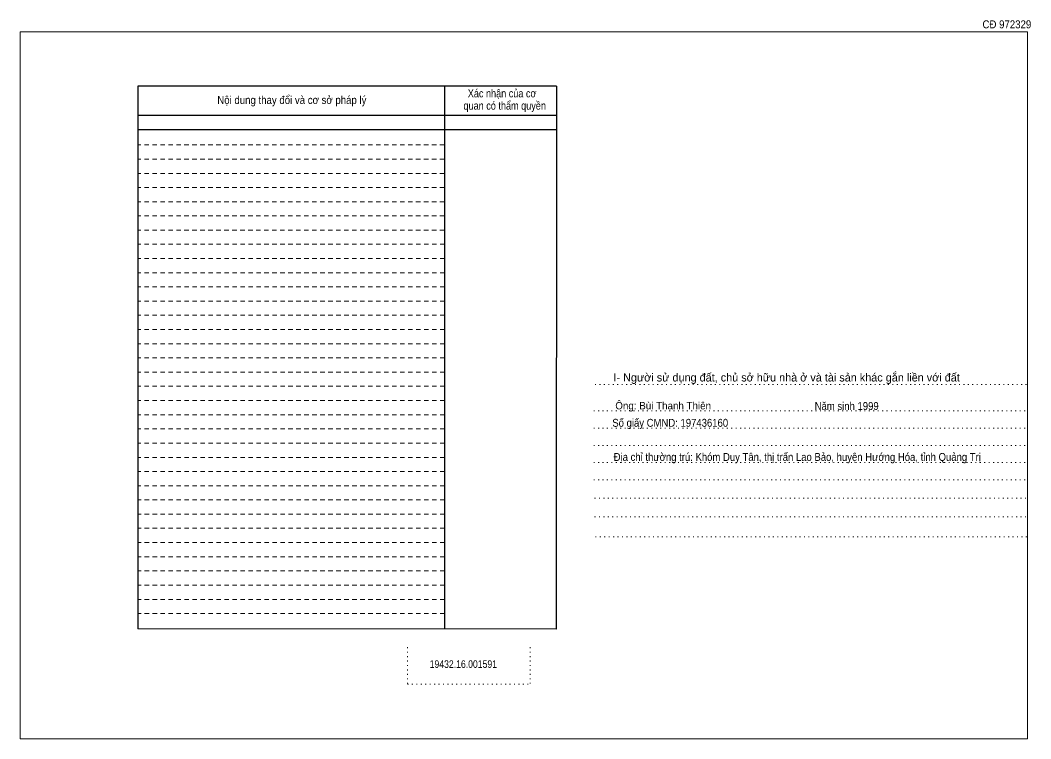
# Model space of a CAD drawing. Header units: metres. Extents: x 534876 to 536540, y 1837761 to 1838227.
# Drawn here: x 534876 to 535490, y 1837772 to 1838209 of the extents above; entities that cross this region are included whole.
import ezdxf
from ezdxf.enums import TextEntityAlignment as Align

# ---------------------------------------------------------------- set-up
doc = ezdxf.new("R2010")
doc.units = ezdxf.units.M
doc.header["$LTSCALE"] = 1.8
for name, pattern in [('DOTTED', [1.5, 0.3, -1.2]), ('MEDIUM_DASHED', [4.5, 3, -1.5]), ('SHORT_DASHED', [2.7, 1.5, -1.2])]:
    doc.linetypes.add(name, pattern=pattern)
for name, color, linetype, lineweight in [('1', 7, 'DOTTED', 13), ('18', 7, 'MEDIUM_DASHED', 25), ('2', 7, 'SHORT_DASHED', 13), ('28', 7, 'Continuous', 25)]:
    doc.layers.add(name, color=color, linetype=linetype, lineweight=lineweight)
doc.layers.add('40', color=7, linetype='Continuous')

msp = doc.modelspace()

# ---------------------------------------------------------------- linework, layer by layer
at = {"layer": '1'}
for p, q in [((535225.33, 1837987.26), (535488.32, 1837987.26)), ((535224.48, 1837971.11), (535487.41, 1837971.11)), ((535224.48, 1837960.66), (535487.41, 1837960.66)), ((535224.48, 1837950.22), (535487.41, 1837950.22)), ((535224.48, 1837939.79), (535487.41, 1837939.79)), ((535224.48, 1837929.3), (535487.41, 1837929.3)), ((535225.02, 1837918.07), (535487.93, 1837918.07)), ((535225.02, 1837906.8), (535487.93, 1837906.8)), ((535225.53, 1837894.49), (535488.45, 1837894.49)), ((535111.22, 1837827.42), (535111.22, 1837805.02)), ((535185.84, 1837827.42), (535185.84, 1837805.02)), ((535111.22, 1837805.02), (535185.84, 1837805.02))]:
    msp.add_line(p, q, dxfattribs=at)
at = {"layer": '1', "linetype": 'Continuous'}
for points in [[(534875.6, 1837771.76), (535488.33, 1837771.76), (535488.33, 1838201.75), (534875.6, 1838201.75)], [(534875.6, 1838201.75), (535488.33, 1838201.75), (535488.33, 1837771.76), (534875.6, 1837771.76)], [(534875.6, 1837771.76), (535488.33, 1837771.76), (535488.33, 1838201.75), (534875.6, 1838201.75)]]:
    msp.add_lwpolyline(points, close=True, dxfattribs=at)
at = {"layer": '2', "linetype": 'Continuous', "lineweight": 25}
for p, q in [((535201.87, 1838168.72), (534947.25, 1838168.72)), ((534947.25, 1838168.72), (534947.25, 1837838.72)), ((535133.66, 1838168.72), (535133.76, 1837838.49)), ((535201.87, 1838150.74), (534947.59, 1838150.74)), ((535201.87, 1838142.08), (534947.59, 1838142.08))]:
    msp.add_line(p, q, dxfattribs=at)
at = {"layer": '2'}
for p, q in [((535133.66, 1838132.96), (534947.24, 1838132.96)), ((535133.66, 1838124.29), (534947.24, 1838124.29)), ((535133.66, 1838124.29), (534947.25, 1838124.29)), ((535133.66, 1838115.65), (534947.25, 1838115.65)), ((535133.66, 1838107.06), (534947.25, 1838107.06)), ((535133.66, 1838098.4), (534947.25, 1838098.4)), ((535133.66, 1838089.78), (534947.25, 1838089.78)), ((535133.66, 1838081.12), (534947.25, 1838081.12)), ((535133.73, 1838072.48), (534947.25, 1838072.48)), ((535133.73, 1838063.86), (534947.25, 1838063.86)), ((535133.73, 1838055.2), (534947.25, 1838055.2)), ((535133.75, 1838046.59), (534947.25, 1838046.59)), ((535133.75, 1838037.95), (534947.25, 1838037.95)), ((535133.75, 1838029.3), (534947.25, 1838029.3)), ((535133.75, 1838020.66), (534947.25, 1838020.66)), ((535133.75, 1838012.03), (534947.25, 1838012.03)), ((535133.75, 1838003.36), (534947.25, 1838003.36)), ((535133.75, 1837994.76), (534947.25, 1837994.76)), ((535133.75, 1837986.12), (534947.25, 1837986.12)), ((535133.75, 1837977.48), (534947.25, 1837977.48)), ((535133.75, 1837968.84), (534947.25, 1837968.84)), ((535133.75, 1837960.19), (534947.25, 1837960.19)), ((535133.76, 1837951.56), (534947.25, 1837951.56)), ((535133.76, 1837942.91), (534947.25, 1837942.91)), ((535133.76, 1837934.27), (534947.25, 1837934.27)), ((535133.76, 1837925.67), (534947.25, 1837925.67)), ((535133.78, 1837917), (534947.25, 1837917)), ((535133.78, 1837908.36), (534947.25, 1837908.36)), ((535133.78, 1837899.75), (534947.25, 1837899.75)), ((535133.78, 1837891.08), (534947.25, 1837891.08)), ((535133.78, 1837882.44), (534947.25, 1837882.44)), ((535133.78, 1837873.84), (534947.25, 1837873.84)), ((535133.78, 1837865.2), (534947.25, 1837865.2)), ((535133.78, 1837856.55), (534947.25, 1837856.55)), ((535133.78, 1837847.92), (534947.25, 1837847.92))]:
    msp.add_line(p, q, dxfattribs=at)
at = {"layer": '2', "linetype": 'Continuous', "lineweight": 25}
msp.add_lwpolyline([(535201.87, 1838168.72), (535201.7, 1837838.38), (534947.25, 1837838.72)], dxfattribs=at)

# ---------------------------------------------------------------- texts
at = {"layer": '18', "width": 0.85}
msp.add_text('19432.16.001591', height=4.63, dxfattribs=at).set_placement((535145.18, 1837814.87), align=Align.CENTER)
at = {"layer": '2'}
for s, width, p in [('Xác nhận của cơ', 0.85, (535168.78, 1838161.85)), ('Xác nhận của cơ', 0.85, (535168.78, 1838161.85)), ('Nội dung thay đổi và cơ sở pháp lý', 0.9, (535040.86, 1838157.83)), ('Nội dung thay đổi và cơ sở pháp lý', 0.9, (535040.86, 1838157.83)), (' quan có thẩm quyền', 0.85, (535169.59, 1838154.38)), (' quan có thẩm quyền', 0.85, (535169.59, 1838154.38))]:
    msp.add_text(s, height=4.868, dxfattribs=dict(at, width=width)).set_placement(p, align=Align.CENTER)
at = {"layer": '28'}
for s, height, p in [('I- Người sử dụng đất, chủ sở hữu nhà ở và tài sản khác gắn liền với đất', 4.935, (535341.86, 1837989.05)), ('Ông: Bùi Thanh Thiên', 4.45, (535266.76, 1837972.12))]:
    msp.add_text(s, height=height, dxfattribs=at).set_placement(p, align=Align.CENTER)
at = {"layer": '28', "width": 0.9}
for s, height, p in [('Năm sinh 1999', 4.81, (535378.385, 1837971.72)), ('Số giấy CMND: 197436160', 4.81, (535271.04, 1837961.52)), ('Địa chỉ thường trú: Khóm Duy Tân, thị trấn Lao Bảo, huyện Hướng Hóa, tỉnh Quảng Trị', 4.807, (535348.335, 1837940.75))]:
    msp.add_text(s, height=height, dxfattribs=at).set_placement(p, align=Align.CENTER)
at = {"layer": '40', "width": 0.9}
msp.add_text('CĐ 972329', height=4.87, dxfattribs=at).set_placement((535475.85, 1838203.83), align=Align.CENTER)

doc.saveas('drawing.dxf')
